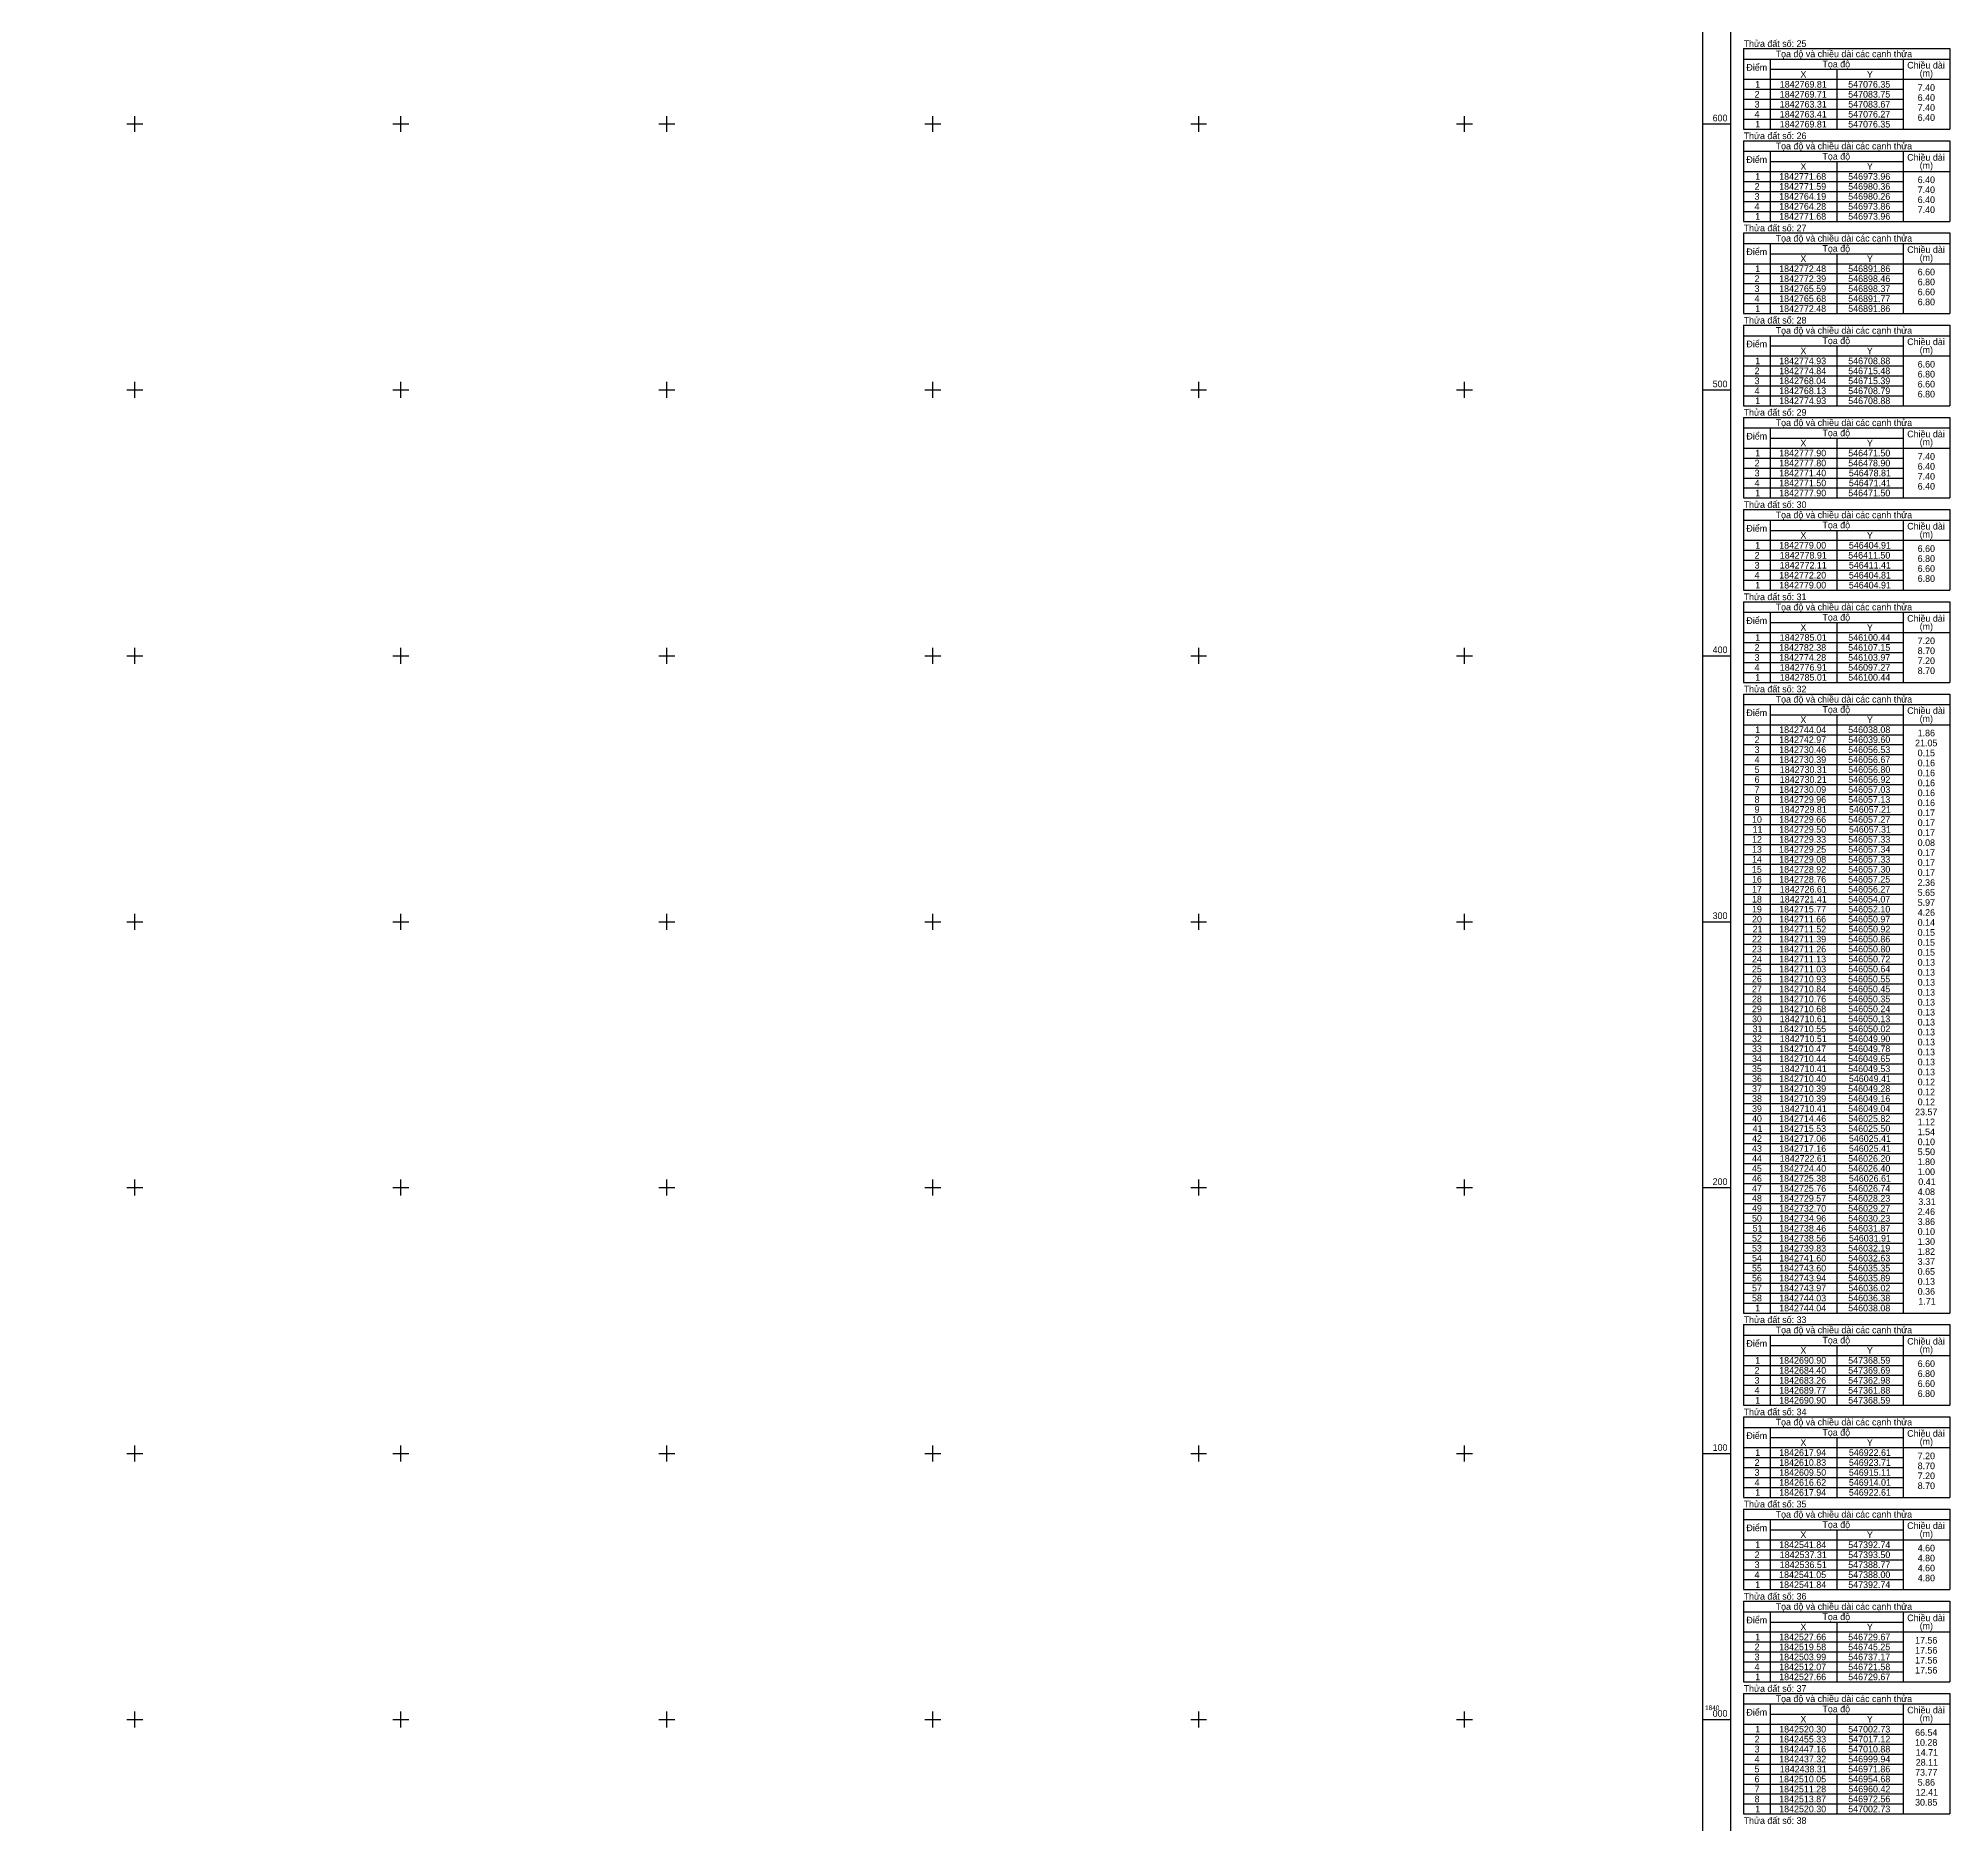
# Model space of a CAD drawing. Extents: x 542197 to 550482, y 1822129 to 1845893.
# Drawn here: x 549764 to 550482, y 1839960 to 1840632 of the extents above; entities that cross this region are included whole.
import ezdxf

# ---------------------------------------------------------------- set-up
doc = ezdxf.new("R2010")
doc.units = 0
doc.layers.add('Level 63', color=7, linetype='Continuous')

msp = doc.modelspace()

# ---------------------------------------------------------------- linework, layer by layer
at = {"layer": 'Level 63'}
for p, q in [((550404.92, 1840628.36), (550482.42, 1840628.36)), ((550404.92, 1840628.36), (550404.92, 1840598.06)), ((550482.42, 1840628.36), (550482.42, 1840598.06)), ((550404.92, 1840624.41), (550482.42, 1840624.41)), ((550414.92, 1840624.41), (550414.92, 1840598.06)), ((550414.92, 1840620.56), (550464.92, 1840620.56)), ((550439.92, 1840620.56), (550439.92, 1840598.06)), ((550464.92, 1840624.41), (550464.92, 1840598.06)), ((550404.92, 1840616.81), (550482.42, 1840616.81)), ((550404.92, 1840613.06), (550464.92, 1840613.06)), ((550404.92, 1840609.31), (550464.92, 1840609.31)), ((549797, 1840600), (549803, 1840600)), ((549800, 1840597), (549800, 1840603)), ((549897, 1840600), (549903, 1840600)), ((549900, 1840597), (549900, 1840603)), ((549997, 1840600), (550003, 1840600)), ((550000, 1840597), (550000, 1840603)), ((550097, 1840600), (550103, 1840600)), ((550100, 1840597), (550100, 1840603)), ((550197, 1840600), (550203, 1840600)), ((550200, 1840597), (550200, 1840603)), ((550297, 1840600), (550303, 1840600)), ((550300, 1840597), (550300, 1840603)), ((550389.42, 1840600), (550399.92, 1840600)), ((550404.92, 1840605.56), (550464.92, 1840605.56)), ((550404.92, 1840601.81), (550464.92, 1840601.81)), ((550404.92, 1840598.06), (550482.42, 1840598.06)), ((550404.92, 1840593.68), (550482.42, 1840593.68)), ((550404.92, 1840593.68), (550404.92, 1840563.38)), ((550482.42, 1840593.68), (550482.42, 1840563.38)), ((550404.92, 1840589.73), (550482.42, 1840589.73)), ((550414.92, 1840589.73), (550414.92, 1840563.38)), ((550414.92, 1840585.88), (550464.92, 1840585.88)), ((550439.92, 1840585.88), (550439.92, 1840563.38)), ((550464.92, 1840589.73), (550464.92, 1840563.38)), ((550404.92, 1840582.13), (550482.42, 1840582.13)), ((550404.92, 1840578.38), (550464.92, 1840578.38)), ((550404.92, 1840574.63), (550464.92, 1840574.63)), ((550404.92, 1840570.88), (550464.92, 1840570.88)), ((550404.92, 1840567.13), (550464.92, 1840567.13)), ((550404.92, 1840563.38), (550482.42, 1840563.38)), ((550404.92, 1840559.01), (550482.42, 1840559.01)), ((550404.92, 1840559.01), (550404.92, 1840528.71)), ((550482.42, 1840559.01), (550482.42, 1840528.71)), ((550404.92, 1840555.06), (550482.42, 1840555.06)), ((550414.92, 1840555.06), (550414.92, 1840528.71)), ((550414.92, 1840551.21), (550464.92, 1840551.21)), ((550439.92, 1840551.21), (550439.92, 1840528.71)), ((550464.92, 1840555.06), (550464.92, 1840528.71)), ((550404.92, 1840547.46), (550482.42, 1840547.46)), ((550404.92, 1840543.71), (550464.92, 1840543.71)), ((550404.92, 1840539.96), (550464.92, 1840539.96)), ((550404.92, 1840536.21), (550464.92, 1840536.21)), ((550404.92, 1840532.46), (550464.92, 1840532.46)), ((550404.92, 1840528.71), (550482.42, 1840528.71)), ((550404.92, 1840524.33), (550482.42, 1840524.33)), ((550404.92, 1840524.33), (550404.92, 1840494.03)), ((550404.92, 1840520.38), (550482.42, 1840520.38)), ((550414.92, 1840520.38), (550414.92, 1840494.03)), ((550464.92, 1840520.38), (550464.92, 1840494.03)), ((550482.42, 1840524.33), (550482.42, 1840494.03)), ((550404.92, 1840512.78), (550482.42, 1840512.78)), ((550414.92, 1840516.53), (550464.92, 1840516.53)), ((550439.92, 1840516.53), (550439.92, 1840494.03)), ((550404.92, 1840509.03), (550464.92, 1840509.03)), ((550404.92, 1840505.28), (550464.92, 1840505.28)), ((549797, 1840500), (549803, 1840500)), ((549800, 1840497), (549800, 1840503)), ((549897, 1840500), (549903, 1840500)), ((549900, 1840497), (549900, 1840503)), ((549997, 1840500), (550003, 1840500)), ((550000, 1840497), (550000, 1840503)), ((550097, 1840500), (550103, 1840500)), ((550100, 1840497), (550100, 1840503)), ((550197, 1840500), (550203, 1840500)), ((550200, 1840497), (550200, 1840503)), ((550297, 1840500), (550303, 1840500)), ((550300, 1840497), (550300, 1840503)), ((550389.42, 1840500), (550399.92, 1840500)), ((550404.92, 1840501.53), (550464.92, 1840501.53)), ((550404.92, 1840497.78), (550464.92, 1840497.78)), ((550404.92, 1840494.03), (550482.42, 1840494.03)), ((550404.92, 1840489.66), (550482.42, 1840489.66)), ((550404.92, 1840489.66), (550404.92, 1840459.36)), ((550404.92, 1840485.71), (550482.42, 1840485.71)), ((550414.92, 1840485.71), (550414.92, 1840459.36)), ((550464.92, 1840485.71), (550464.92, 1840459.36)), ((550482.42, 1840489.66), (550482.42, 1840459.36)), ((550404.92, 1840478.11), (550482.42, 1840478.11)), ((550414.92, 1840481.86), (550464.92, 1840481.86)), ((550439.92, 1840481.86), (550439.92, 1840459.36)), ((550404.92, 1840474.36), (550464.92, 1840474.36)), ((550404.92, 1840470.61), (550464.92, 1840470.61)), ((550404.92, 1840466.86), (550464.92, 1840466.86)), ((550404.92, 1840463.11), (550464.92, 1840463.11)), ((550404.92, 1840459.36), (550482.42, 1840459.36)), ((550404.92, 1840454.98), (550482.42, 1840454.98)), ((550404.92, 1840454.98), (550404.92, 1840424.68)), ((550482.42, 1840454.98), (550482.42, 1840424.68)), ((550404.92, 1840451.03), (550482.42, 1840451.03)), ((550414.92, 1840451.03), (550414.92, 1840424.68)), ((550464.92, 1840451.03), (550464.92, 1840424.68)), ((550404.92, 1840443.43), (550482.42, 1840443.43)), ((550414.92, 1840447.18), (550464.92, 1840447.18)), ((550439.92, 1840447.18), (550439.92, 1840424.68)), ((550404.92, 1840439.68), (550464.92, 1840439.68)), ((550404.92, 1840435.93), (550464.92, 1840435.93)), ((550404.92, 1840432.18), (550464.92, 1840432.18)), ((550404.92, 1840428.43), (550464.92, 1840428.43)), ((550404.92, 1840424.68), (550482.42, 1840424.68)), ((550404.92, 1840420.31), (550482.42, 1840420.31)), ((550404.92, 1840420.31), (550404.92, 1840390.01)), ((550482.42, 1840420.31), (550482.42, 1840390.01)), ((550404.92, 1840416.36), (550482.42, 1840416.36)), ((550414.92, 1840416.36), (550414.92, 1840390.01)), ((550414.92, 1840412.51), (550464.92, 1840412.51)), ((550439.92, 1840412.51), (550439.92, 1840390.01)), ((550464.92, 1840416.36), (550464.92, 1840390.01)), ((550404.92, 1840408.76), (550482.42, 1840408.76)), ((550404.92, 1840405.01), (550464.92, 1840405.01)), ((549797, 1840400), (549803, 1840400)), ((549800, 1840397), (549800, 1840403)), ((549897, 1840400), (549903, 1840400)), ((549900, 1840397), (549900, 1840403)), ((549997, 1840400), (550003, 1840400)), ((550000, 1840397), (550000, 1840403)), ((550097, 1840400), (550103, 1840400)), ((550100, 1840397), (550100, 1840403)), ((550197, 1840400), (550203, 1840400)), ((550200, 1840397), (550200, 1840403)), ((550297, 1840400), (550303, 1840400)), ((550300, 1840397), (550300, 1840403)), ((550389.42, 1840400), (550399.92, 1840400)), ((550404.92, 1840401.26), (550464.92, 1840401.26)), ((550404.92, 1840397.51), (550464.92, 1840397.51)), ((550404.92, 1840393.76), (550464.92, 1840393.76)), ((550404.92, 1840390.01), (550482.42, 1840390.01)), ((550404.92, 1840385.63), (550482.42, 1840385.63)), ((550404.92, 1840385.63), (550404.92, 1840152.83)), ((550482.42, 1840385.63), (550482.42, 1840152.83)), ((550404.92, 1840381.68), (550482.42, 1840381.68)), ((550414.92, 1840381.68), (550414.92, 1840152.83)), ((550414.92, 1840377.83), (550464.92, 1840377.83)), ((550439.92, 1840377.83), (550439.92, 1840152.83)), ((550464.92, 1840381.68), (550464.92, 1840152.83)), ((550404.92, 1840374.08), (550482.42, 1840374.08)), ((550404.92, 1840370.33), (550464.92, 1840370.33)), ((550404.92, 1840366.58), (550464.92, 1840366.58)), ((550404.92, 1840362.83), (550464.92, 1840362.83)), ((550404.92, 1840359.08), (550464.92, 1840359.08)), ((550404.92, 1840355.33), (550464.92, 1840355.33)), ((550404.92, 1840351.58), (550464.92, 1840351.58)), ((550404.92, 1840347.83), (550464.92, 1840347.83)), ((550404.92, 1840344.08), (550464.92, 1840344.08)), ((550404.92, 1840340.33), (550464.92, 1840340.33)), ((550404.92, 1840336.58), (550464.92, 1840336.58)), ((550404.92, 1840332.83), (550464.92, 1840332.83)), ((550404.92, 1840329.08), (550464.92, 1840329.08)), ((550404.92, 1840325.33), (550464.92, 1840325.33)), ((550404.92, 1840321.58), (550464.92, 1840321.58)), ((550404.92, 1840317.83), (550464.92, 1840317.83)), ((550404.92, 1840314.08), (550464.92, 1840314.08)), ((550404.92, 1840310.33), (550464.92, 1840310.33)), ((550404.92, 1840306.58), (550464.92, 1840306.58)), ((549797, 1840300), (549803, 1840300)), ((549800, 1840297), (549800, 1840303)), ((549897, 1840300), (549903, 1840300)), ((549900, 1840297), (549900, 1840303)), ((549997, 1840300), (550003, 1840300)), ((550000, 1840297), (550000, 1840303)), ((550097, 1840300), (550103, 1840300)), ((550100, 1840297), (550100, 1840303)), ((550197, 1840300), (550203, 1840300)), ((550200, 1840297), (550200, 1840303)), ((550297, 1840300), (550303, 1840300)), ((550300, 1840297), (550300, 1840303)), ((550389.42, 1840300), (550399.92, 1840300)), ((550404.92, 1840302.83), (550464.92, 1840302.83)), ((550404.92, 1840299.08), (550464.92, 1840299.08)), ((550404.92, 1840295.33), (550464.92, 1840295.33)), ((550404.92, 1840291.58), (550464.92, 1840291.58)), ((550404.92, 1840287.83), (550464.92, 1840287.83)), ((550404.92, 1840284.08), (550464.92, 1840284.08)), ((550404.92, 1840280.33), (550464.92, 1840280.33)), ((550404.92, 1840276.58), (550464.92, 1840276.58)), ((550404.92, 1840272.83), (550464.92, 1840272.83)), ((550404.92, 1840269.08), (550464.92, 1840269.08)), ((550404.92, 1840265.33), (550464.92, 1840265.33)), ((550404.92, 1840261.58), (550464.92, 1840261.58)), ((550404.92, 1840257.83), (550464.92, 1840257.83)), ((550404.92, 1840254.08), (550464.92, 1840254.08)), ((550404.92, 1840250.33), (550464.92, 1840250.33)), ((550404.92, 1840246.58), (550464.92, 1840246.58)), ((550404.92, 1840242.83), (550464.92, 1840242.83)), ((550404.92, 1840239.08), (550464.92, 1840239.08)), ((550404.92, 1840235.33), (550464.92, 1840235.33)), ((550404.92, 1840231.58), (550464.92, 1840231.58)), ((550404.92, 1840227.83), (550464.92, 1840227.83)), ((550404.92, 1840224.08), (550464.92, 1840224.08)), ((550404.92, 1840220.33), (550464.92, 1840220.33)), ((550404.92, 1840216.58), (550464.92, 1840216.58)), ((550404.92, 1840212.83), (550464.92, 1840212.83)), ((550404.92, 1840209.08), (550464.92, 1840209.08)), ((550404.92, 1840205.33), (550464.92, 1840205.33)), ((549797, 1840200), (549803, 1840200)), ((549800, 1840197), (549800, 1840203)), ((549897, 1840200), (549903, 1840200)), ((549900, 1840197), (549900, 1840203)), ((549997, 1840200), (550003, 1840200)), ((550000, 1840197), (550000, 1840203)), ((550097, 1840200), (550103, 1840200)), ((550100, 1840197), (550100, 1840203)), ((550197, 1840200), (550203, 1840200)), ((550200, 1840197), (550200, 1840203)), ((550297, 1840200), (550303, 1840200)), ((550300, 1840197), (550300, 1840203)), ((550389.42, 1840200), (550399.92, 1840200)), ((550404.92, 1840201.58), (550464.92, 1840201.58)), ((550404.92, 1840197.83), (550464.92, 1840197.83)), ((550404.92, 1840194.08), (550464.92, 1840194.08)), ((550404.92, 1840190.33), (550464.92, 1840190.33)), ((550404.92, 1840186.58), (550464.92, 1840186.58)), ((550404.92, 1840182.83), (550464.92, 1840182.83)), ((550404.92, 1840179.08), (550464.92, 1840179.08)), ((550404.92, 1840175.33), (550464.92, 1840175.33)), ((550404.92, 1840171.58), (550464.92, 1840171.58)), ((550404.92, 1840167.83), (550464.92, 1840167.83)), ((550404.92, 1840164.08), (550464.92, 1840164.08)), ((550404.92, 1840160.33), (550464.92, 1840160.33)), ((550404.92, 1840156.58), (550464.92, 1840156.58)), ((550404.92, 1840152.83), (550482.42, 1840152.83)), ((550404.92, 1840148.46), (550482.42, 1840148.46)), ((550404.92, 1840148.46), (550404.92, 1840118.16)), ((550482.42, 1840148.46), (550482.42, 1840118.16)), ((550404.92, 1840144.51), (550482.42, 1840144.51)), ((550414.92, 1840144.51), (550414.92, 1840118.16)), ((550414.92, 1840140.66), (550464.92, 1840140.66)), ((550439.92, 1840140.66), (550439.92, 1840118.16)), ((550464.92, 1840144.51), (550464.92, 1840118.16)), ((550404.92, 1840136.91), (550482.42, 1840136.91)), ((550404.92, 1840133.16), (550464.92, 1840133.16)), ((550404.92, 1840129.41), (550464.92, 1840129.41)), ((550404.92, 1840125.66), (550464.92, 1840125.66)), ((550404.92, 1840121.91), (550464.92, 1840121.91)), ((550404.92, 1840118.16), (550482.42, 1840118.16)), ((550404.92, 1840113.78), (550482.42, 1840113.78)), ((550404.92, 1840113.78), (550404.92, 1840083.48)), ((550404.92, 1840109.83), (550482.42, 1840109.83)), ((550414.92, 1840109.83), (550414.92, 1840083.48)), ((550464.92, 1840109.83), (550464.92, 1840083.48)), ((550482.42, 1840113.78), (550482.42, 1840083.48)), ((549800, 1840097), (549800, 1840103)), ((549900, 1840097), (549900, 1840103)), ((550000, 1840097), (550000, 1840103)), ((550100, 1840097), (550100, 1840103)), ((550200, 1840097), (550200, 1840103)), ((550300, 1840097), (550300, 1840103)), ((550414.92, 1840105.98), (550464.92, 1840105.98)), ((550439.92, 1840105.98), (550439.92, 1840083.48)), ((549797, 1840100), (549803, 1840100)), ((549897, 1840100), (549903, 1840100)), ((549997, 1840100), (550003, 1840100)), ((550097, 1840100), (550103, 1840100)), ((550197, 1840100), (550203, 1840100)), ((550297, 1840100), (550303, 1840100)), ((550389.42, 1840100), (550399.92, 1840100)), ((550404.92, 1840102.23), (550482.42, 1840102.23)), ((550404.92, 1840098.48), (550464.92, 1840098.48)), ((550404.92, 1840094.73), (550464.92, 1840094.73)), ((550404.92, 1840090.98), (550464.92, 1840090.98)), ((550404.92, 1840087.23), (550464.92, 1840087.23)), ((550404.92, 1840083.48), (550482.42, 1840083.48)), ((550404.92, 1840079.11), (550482.42, 1840079.11)), ((550404.92, 1840079.11), (550404.92, 1840048.81)), ((550404.92, 1840075.16), (550482.42, 1840075.16)), ((550414.92, 1840075.16), (550414.92, 1840048.81)), ((550464.92, 1840075.16), (550464.92, 1840048.81)), ((550482.42, 1840079.11), (550482.42, 1840048.81)), ((550404.92, 1840067.56), (550482.42, 1840067.56)), ((550414.92, 1840071.31), (550464.92, 1840071.31)), ((550439.92, 1840071.31), (550439.92, 1840048.81)), ((550404.92, 1840063.81), (550464.92, 1840063.81)), ((550404.92, 1840060.06), (550464.92, 1840060.06)), ((550404.92, 1840056.31), (550464.92, 1840056.31)), ((550404.92, 1840052.56), (550464.92, 1840052.56)), ((550404.92, 1840048.81), (550482.42, 1840048.81)), ((550404.92, 1840044.43), (550482.42, 1840044.43)), ((550404.92, 1840044.43), (550404.92, 1840014.13)), ((550404.92, 1840040.48), (550482.42, 1840040.48)), ((550414.92, 1840040.48), (550414.92, 1840014.13)), ((550464.92, 1840040.48), (550464.92, 1840014.13)), ((550482.42, 1840044.43), (550482.42, 1840014.13)), ((550404.92, 1840032.88), (550482.42, 1840032.88)), ((550414.92, 1840036.63), (550464.92, 1840036.63)), ((550439.92, 1840036.63), (550439.92, 1840014.13)), ((550404.92, 1840029.13), (550464.92, 1840029.13)), ((550404.92, 1840025.38), (550464.92, 1840025.38)), ((550404.92, 1840021.63), (550464.92, 1840021.63)), ((550404.92, 1840017.88), (550464.92, 1840017.88)), ((550404.92, 1840014.13), (550482.42, 1840014.13)), ((550404.92, 1840009.76), (550482.42, 1840009.76)), ((550404.92, 1840009.76), (550404.92, 1839964.46)), ((550482.42, 1840009.76), (550482.42, 1839964.46)), ((549800, 1839997), (549800, 1840003)), ((549900, 1839997), (549900, 1840003)), ((550000, 1839997), (550000, 1840003)), ((550100, 1839997), (550100, 1840003)), ((550200, 1839997), (550200, 1840003)), ((550300, 1839997), (550300, 1840003)), ((550404.92, 1840005.81), (550482.42, 1840005.81)), ((550414.92, 1840005.81), (550414.92, 1839964.46)), ((550414.92, 1840001.96), (550464.92, 1840001.96)), ((550439.92, 1840001.96), (550439.92, 1839964.46)), ((550464.92, 1840005.81), (550464.92, 1839964.46)), ((549797, 1840000), (549803, 1840000)), ((549897, 1840000), (549903, 1840000)), ((549997, 1840000), (550003, 1840000)), ((550097, 1840000), (550103, 1840000)), ((550197, 1840000), (550203, 1840000)), ((550297, 1840000), (550303, 1840000)), ((550389.42, 1840000), (550399.92, 1840000)), ((550404.92, 1839998.21), (550482.42, 1839998.21)), ((550404.92, 1839994.46), (550464.92, 1839994.46)), ((550404.92, 1839990.71), (550464.92, 1839990.71)), ((550404.92, 1839986.96), (550464.92, 1839986.96)), ((550404.92, 1839983.21), (550464.92, 1839983.21)), ((550404.92, 1839979.46), (550464.92, 1839979.46)), ((550404.92, 1839975.71), (550464.92, 1839975.71)), ((550404.92, 1839971.96), (550464.92, 1839971.96)), ((550404.92, 1839968.21), (550464.92, 1839968.21)), ((550404.92, 1839964.46), (550482.42, 1839964.46))]:
    msp.add_line(p, q, dxfattribs=at)
for points in [[(542202.44, 1845862.31), (550399.92, 1845862.31), (550399.92, 1839658.45), (542202.44, 1839658.45), (542202.44, 1845862.31)], [(542212.94, 1845851.81), (550389.42, 1845851.81), (550389.42, 1839668.95), (542212.94, 1839668.95), (542212.94, 1845851.81)]]:
    msp.add_lwpolyline(points, dxfattribs=at)

# ---------------------------------------------------------------- texts
for s, height, p in [('Thửa đất số: 25', 2.5, (550404.92, 1840628.98)), ('Tọa độ và chiều dài các cạnh thửa', 2.5, (550416.95, 1840625.13)), ('Điểm', 2.5, (550405.95, 1840620.03)), ('Tọa độ', 2.5, (550434.54, 1840621.28)), ('Chiều dài', 2.5, (550466.41, 1840620.86)), ('(m)', 2.5, (550471.11, 1840617.85)), ('1', 2.5, (550409.27, 1840613.68)), ('1842769.81', 2.5, (550418.51, 1840613.68)), ('X', 2.5, (550426.26, 1840617.43)), ('547076.35', 2.5, (550444.23, 1840613.68)), ('Y', 2.5, (550451.26, 1840617.43)), ('7.40', 2.5, (550470.35, 1840612.43)), ('3', 2.5, (550409.02, 1840606.18)), ('2', 2.5, (550409.04, 1840609.93)), ('1842769.71', 2.5, (550418.51, 1840609.93)), ('1842763.31', 2.5, (550418.51, 1840606.18)), ('547083.75', 2.5, (550444.23, 1840609.93)), ('547083.67', 2.5, (550444.24, 1840606.18)), ('6.40', 2.5, (550470.35, 1840608.68)), ('7.40', 2.5, (550470.35, 1840604.93)), ('600', 2.5, (550393.26, 1840601)), ('4', 2.5, (550409.03, 1840602.43)), ('1', 2.5, (550409.27, 1840598.68)), ('1842763.41', 2.5, (550418.51, 1840602.43)), ('1842769.81', 2.5, (550418.51, 1840598.68)), ('547076.35', 2.5, (550444.23, 1840598.68)), ('547076.27', 2.5, (550444.24, 1840602.43)), ('6.40', 2.5, (550470.35, 1840601.18)), ('Thửa đất số: 26', 2.5, (550404.92, 1840594.31)), ('Tọa độ và chiều dài các cạnh thửa', 2.5, (550416.95, 1840590.46)), ('Điểm', 2.5, (550405.95, 1840585.36)), ('X', 2.5, (550426.26, 1840582.76)), ('Tọa độ', 2.5, (550434.54, 1840586.61)), ('Y', 2.5, (550451.26, 1840582.76)), ('Chiều dài', 2.5, (550466.41, 1840586.19)), ('(m)', 2.5, (550471.11, 1840583.17)), ('2', 2.5, (550409.04, 1840575.26)), ('1', 2.5, (550409.27, 1840579.01)), ('1842771.68', 2.5, (550418.27, 1840579.01)), ('1842771.59', 2.5, (550418.27, 1840575.26)), ('546973.96', 2.5, (550444.24, 1840579.01)), ('546980.36', 2.5, (550444.24, 1840575.26)), ('6.40', 2.5, (550470.35, 1840577.76)), ('4', 2.5, (550409.03, 1840567.76)), ('3', 2.5, (550409.02, 1840571.51)), ('1842764.19', 2.5, (550418.27, 1840571.51)), ('1842764.28', 2.5, (550418.27, 1840567.76)), ('546980.26', 2.5, (550444.24, 1840571.51)), ('546973.86', 2.5, (550444.24, 1840567.76)), ('7.40', 2.5, (550470.35, 1840574.01)), ('6.40', 2.5, (550470.35, 1840570.26)), ('1', 2.5, (550409.27, 1840564.01)), ('1842771.68', 2.5, (550418.27, 1840564.01)), ('546973.96', 2.5, (550444.24, 1840564.01)), ('7.40', 2.5, (550470.35, 1840566.51)), ('Thửa đất số: 27', 2.5, (550404.92, 1840559.63)), ('Tọa độ và chiều dài các cạnh thửa', 2.5, (550416.95, 1840555.78)), ('Điểm', 2.5, (550405.95, 1840550.68)), ('X', 2.5, (550426.26, 1840548.08)), ('Tọa độ', 2.5, (550434.54, 1840551.93)), ('Y', 2.5, (550451.26, 1840548.08)), ('Chiều dài', 2.5, (550466.41, 1840551.51)), ('(m)', 2.5, (550471.11, 1840548.5)), ('2', 2.5, (550409.04, 1840540.58)), ('1', 2.5, (550409.27, 1840544.33)), ('1842772.48', 2.5, (550418.27, 1840544.33)), ('1842772.39', 2.5, (550418.27, 1840540.58)), ('546891.86', 2.5, (550444.24, 1840544.33)), ('546898.46', 2.5, (550444.24, 1840540.58)), ('6.60', 2.5, (550470.35, 1840543.08)), ('6.80', 2.5, (550470.35, 1840539.33)), ('4', 2.5, (550409.03, 1840533.08)), ('3', 2.5, (550409.02, 1840536.83)), ('1842765.59', 2.5, (550418.27, 1840536.83)), ('1842765.68', 2.5, (550418.27, 1840533.08)), ('546898.37', 2.5, (550444.24, 1840536.83)), ('546891.77', 2.5, (550444.24, 1840533.08)), ('6.60', 2.5, (550470.35, 1840535.58)), ('6.80', 2.5, (550470.35, 1840531.83)), ('Thửa đất số: 28', 2.5, (550404.92, 1840524.96)), ('1', 2.5, (550409.27, 1840529.33)), ('1842772.48', 2.5, (550418.27, 1840529.33)), ('546891.86', 2.5, (550444.24, 1840529.33)), ('Tọa độ và chiều dài các cạnh thửa', 2.5, (550416.95, 1840521.11)), ('Tọa độ', 2.5, (550434.54, 1840517.26)), ('Chiều dài', 2.5, (550466.41, 1840516.84)), ('Điểm', 2.5, (550405.95, 1840516.01)), ('X', 2.5, (550426.26, 1840513.41)), ('Y', 2.5, (550451.26, 1840513.41)), ('(m)', 2.5, (550471.11, 1840513.82)), ('2', 2.5, (550409.04, 1840505.91)), ('1', 2.5, (550409.27, 1840509.66)), ('1842774.93', 2.5, (550418.27, 1840509.66)), ('1842774.84', 2.5, (550418.28, 1840505.91)), ('546708.88', 2.5, (550444.24, 1840509.66)), ('546715.48', 2.5, (550444.24, 1840505.91)), ('6.60', 2.5, (550470.35, 1840508.41)), ('6.80', 2.5, (550470.35, 1840504.66)), ('500', 2.5, (550393.26, 1840501)), ('4', 2.5, (550409.03, 1840498.41)), ('3', 2.5, (550409.02, 1840502.16)), ('1842768.04', 2.5, (550418.28, 1840502.16)), ('1842768.13', 2.5, (550418.27, 1840498.41)), ('546715.39', 2.5, (550444.24, 1840502.16)), ('546708.79', 2.5, (550444.24, 1840498.41)), ('6.60', 2.5, (550470.35, 1840500.91)), ('6.80', 2.5, (550470.35, 1840497.16)), ('Thửa đất số: 29', 2.5, (550404.92, 1840490.28)), ('1', 2.5, (550409.27, 1840494.66)), ('1842774.93', 2.5, (550418.27, 1840494.66)), ('546708.88', 2.5, (550444.24, 1840494.66)), ('Điểm', 2.5, (550405.95, 1840481.33)), ('Tọa độ và chiều dài các cạnh thửa', 2.5, (550416.95, 1840486.43)), ('Tọa độ', 2.5, (550434.54, 1840482.58)), ('Chiều dài', 2.5, (550466.41, 1840482.16)), ('1', 2.5, (550409.27, 1840474.98)), ('1842777.90', 2.5, (550418.28, 1840474.98)), ('X', 2.5, (550426.26, 1840478.73)), ('546471.50', 2.5, (550444.25, 1840474.98)), ('Y', 2.5, (550451.26, 1840478.73)), ('7.40', 2.5, (550470.35, 1840473.73)), ('(m)', 2.5, (550471.11, 1840479.15)), ('3', 2.5, (550409.02, 1840467.48)), ('2', 2.5, (550409.04, 1840471.23)), ('1842777.80', 2.5, (550418.28, 1840471.23)), ('1842771.40', 2.5, (550418.28, 1840467.48)), ('546478.90', 2.5, (550444.25, 1840471.23)), ('546478.81', 2.5, (550444.48, 1840467.48)), ('6.40', 2.5, (550470.35, 1840469.98)), ('4', 2.5, (550409.03, 1840463.73)), ('1', 2.5, (550409.27, 1840459.98)), ('1842771.50', 2.5, (550418.28, 1840463.73)), ('1842777.90', 2.5, (550418.28, 1840459.98)), ('546471.50', 2.5, (550444.25, 1840459.98)), ('546471.41', 2.5, (550444.48, 1840463.73)), ('7.40', 2.5, (550470.35, 1840466.23)), ('6.40', 2.5, (550470.35, 1840462.48)), ('Thửa đất số: 30', 2.5, (550404.92, 1840455.61)), ('Điểm', 2.5, (550405.95, 1840446.66)), ('Tọa độ và chiều dài các cạnh thửa', 2.5, (550416.95, 1840451.76)), ('Tọa độ', 2.5, (550434.54, 1840447.91)), ('Chiều dài', 2.5, (550466.41, 1840447.49)), ('1', 2.5, (550409.27, 1840440.31)), ('1842779.00', 2.5, (550418.28, 1840440.31)), ('X', 2.5, (550426.26, 1840444.06)), ('546404.91', 2.5, (550444.48, 1840440.31)), ('Y', 2.5, (550451.26, 1840444.06)), ('6.60', 2.5, (550470.35, 1840439.06)), ('(m)', 2.5, (550471.11, 1840444.47)), ('3', 2.5, (550409.02, 1840432.81)), ('2', 2.5, (550409.04, 1840436.56)), ('1842778.91', 2.5, (550418.51, 1840436.56)), ('1842772.11', 2.5, (550418.51, 1840432.81)), ('546411.50', 2.5, (550444.25, 1840436.56)), ('546411.41', 2.5, (550444.48, 1840432.81)), ('6.80', 2.5, (550470.35, 1840435.31)), ('6.60', 2.5, (550470.35, 1840431.56)), ('4', 2.5, (550409.03, 1840429.06)), ('1', 2.5, (550409.27, 1840425.31)), ('1842772.20', 2.5, (550418.28, 1840429.06)), ('1842779.00', 2.5, (550418.28, 1840425.31)), ('546404.81', 2.5, (550444.48, 1840429.06)), ('546404.91', 2.5, (550444.48, 1840425.31)), ('6.80', 2.5, (550470.35, 1840427.81)), ('Thửa đất số: 31', 2.5, (550404.92, 1840420.93)), ('Tọa độ và chiều dài các cạnh thửa', 2.5, (550416.95, 1840417.08)), ('Điểm', 2.5, (550405.95, 1840411.98)), ('X', 2.5, (550426.26, 1840409.38)), ('Tọa độ', 2.5, (550434.54, 1840413.23)), ('Y', 2.5, (550451.26, 1840409.38)), ('Chiều dài', 2.5, (550466.41, 1840412.81)), ('(m)', 2.5, (550471.11, 1840409.8)), ('2', 2.5, (550409.04, 1840401.88)), ('1', 2.5, (550409.27, 1840405.63)), ('1842782.38', 2.5, (550418.27, 1840401.88)), ('1842785.01', 2.5, (550418.51, 1840405.63)), ('546107.15', 2.5, (550444.23, 1840401.88)), ('546100.44', 2.5, (550444.25, 1840405.63)), ('7.20', 2.5, (550470.35, 1840404.38)), ('400', 2.5, (550393.26, 1840401)), ('3', 2.5, (550409.02, 1840398.13)), ('1842774.28', 2.5, (550418.27, 1840398.13)), ('546103.97', 2.5, (550444.24, 1840398.13)), ('8.70', 2.5, (550470.35, 1840400.63)), ('7.20', 2.5, (550470.35, 1840396.88)), ('4', 2.5, (550409.03, 1840394.38)), ('1', 2.5, (550409.27, 1840390.63)), ('1842776.91', 2.5, (550418.51, 1840394.38)), ('1842785.01', 2.5, (550418.51, 1840390.63)), ('546097.27', 2.5, (550444.24, 1840394.38)), ('546100.44', 2.5, (550444.25, 1840390.63)), ('8.70', 2.5, (550470.35, 1840393.13)), ('Thửa đất số: 32', 2.5, (550404.92, 1840386.26)), ('Tọa độ và chiều dài các cạnh thửa', 2.5, (550416.95, 1840382.41)), ('Điểm', 2.5, (550405.95, 1840377.31)), ('X', 2.5, (550426.26, 1840374.71)), ('Tọa độ', 2.5, (550434.54, 1840378.56)), ('Y', 2.5, (550451.26, 1840374.71)), ('Chiều dài', 2.5, (550466.41, 1840378.14)), ('(m)', 2.5, (550471.11, 1840375.12)), ('2', 2.5, (550409.04, 1840367.21)), ('1', 2.5, (550409.27, 1840370.96)), ('1842744.04', 2.5, (550418.28, 1840370.96)), ('1842742.97', 2.5, (550418.27, 1840367.21)), ('546038.08', 2.5, (550444.24, 1840370.96)), ('546039.60', 2.5, (550444.25, 1840367.21)), ('21.05', 2.5, (550469.37, 1840365.96)), ('1.86', 2.5, (550470.35, 1840369.71)), ('4', 2.5, (550409.03, 1840359.71)), ('3', 2.5, (550409.02, 1840363.46)), ('1842730.39', 2.5, (550418.27, 1840359.71)), ('1842730.46', 2.5, (550418.27, 1840363.46)), ('546056.53', 2.5, (550444.24, 1840363.46)), ('546056.67', 2.5, (550444.24, 1840359.71)), ('0.15', 2.5, (550470.34, 1840362.21)), ('5', 2.5, (550409.01, 1840355.96)), ('6', 2.5, (550409.02, 1840352.21)), ('1842730.31', 2.5, (550418.51, 1840355.96)), ('1842730.21', 2.5, (550418.51, 1840352.21)), ('546056.80', 2.5, (550444.25, 1840355.96)), ('546056.92', 2.5, (550444.26, 1840352.21)), ('0.16', 2.5, (550470.35, 1840358.46)), ('0.16', 2.5, (550470.35, 1840354.71)), ('8', 2.5, (550409.02, 1840344.71)), ('7', 2.5, (550409.02, 1840348.46)), ('1842730.09', 2.5, (550418.27, 1840348.46)), ('1842729.96', 2.5, (550418.27, 1840344.71)), ('546057.03', 2.5, (550444.24, 1840348.46)), ('546057.13', 2.5, (550444.24, 1840344.71)), ('0.16', 2.5, (550470.35, 1840350.96)), ('0.16', 2.5, (550470.35, 1840347.21)), ('10', 2.5, (550408.06, 1840337.21)), ('9', 2.5, (550409.02, 1840340.96)), ('1842729.66', 2.5, (550418.27, 1840337.21)), ('1842729.81', 2.5, (550418.51, 1840340.96)), ('546057.27', 2.5, (550444.24, 1840337.21)), ('546057.21', 2.5, (550444.48, 1840340.96)), ('0.16', 2.5, (550470.35, 1840343.46)), ('0.17', 2.5, (550470.35, 1840339.71)), ('11', 2.5, (550408.29, 1840333.46)), ('1842729.50', 2.5, (550418.28, 1840333.46)), ('546057.31', 2.5, (550444.48, 1840333.46)), ('0.17', 2.5, (550470.35, 1840335.96)), ('0.17', 2.5, (550470.35, 1840332.21)), ('13', 2.5, (550408.05, 1840325.96)), ('12', 2.5, (550408.07, 1840329.71)), ('1842729.25', 2.5, (550418.26, 1840325.96)), ('1842729.33', 2.5, (550418.27, 1840329.71)), ('546057.33', 2.5, (550444.24, 1840329.71)), ('546057.34', 2.5, (550444.25, 1840325.96)), ('0.08', 2.5, (550470.35, 1840328.46)), ('0.17', 2.5, (550470.35, 1840324.71)), ('15', 2.5, (550408.04, 1840318.46)), ('14', 2.5, (550408.06, 1840322.21)), ('1842729.08', 2.5, (550418.27, 1840322.21)), ('1842728.92', 2.5, (550418.29, 1840318.46)), ('546057.33', 2.5, (550444.24, 1840322.21)), ('546057.30', 2.5, (550444.25, 1840318.46)), ('0.17', 2.5, (550470.35, 1840320.96)), ('0.17', 2.5, (550470.35, 1840317.21)), ('16', 2.5, (550408.05, 1840314.71)), ('17', 2.5, (550408.05, 1840310.96)), ('1842728.76', 2.5, (550418.27, 1840314.71)), ('1842726.61', 2.5, (550418.51, 1840310.96)), ('546057.25', 2.5, (550444.23, 1840314.71)), ('546056.27', 2.5, (550444.24, 1840310.96)), ('5.65', 2.5, (550470.34, 1840309.71)), ('2.36', 2.5, (550470.35, 1840313.46)), ('18', 2.5, (550408.05, 1840307.21)), ('19', 2.5, (550408.05, 1840303.46)), ('1842715.77', 2.5, (550418.27, 1840303.46)), ('1842721.41', 2.5, (550418.51, 1840307.21)), ('546054.07', 2.5, (550444.24, 1840307.21)), ('546052.10', 2.5, (550444.25, 1840303.46)), ('4.26', 2.5, (550470.35, 1840302.21)), ('5.97', 2.5, (550470.35, 1840305.96)), ('300', 2.5, (550393.26, 1840301)), ('20', 2.5, (550408.06, 1840299.71)), ('21', 2.5, (550408.29, 1840295.96)), ('1842711.66', 2.5, (550418.27, 1840299.71)), ('1842711.52', 2.5, (550418.29, 1840295.96)), ('546050.97', 2.5, (550444.24, 1840299.71)), ('546050.92', 2.5, (550444.26, 1840295.96)), ('0.15', 2.5, (550470.34, 1840294.71)), ('0.14', 2.5, (550470.35, 1840298.46)), ('23', 2.5, (550408.05, 1840288.46)), ('22', 2.5, (550408.07, 1840292.21)), ('1842711.39', 2.5, (550418.27, 1840292.21)), ('1842711.26', 2.5, (550418.27, 1840288.46)), ('546050.86', 2.5, (550444.24, 1840292.21)), ('546050.80', 2.5, (550444.25, 1840288.46)), ('0.15', 2.5, (550470.34, 1840290.96)), ('0.15', 2.5, (550470.34, 1840287.21)), ('25', 2.5, (550408.04, 1840280.96)), ('24', 2.5, (550408.06, 1840284.71)), ('1842711.13', 2.5, (550418.27, 1840284.71)), ('1842711.03', 2.5, (550418.27, 1840280.96)), ('546050.64', 2.5, (550444.25, 1840280.96)), ('546050.72', 2.5, (550444.26, 1840284.71)), ('0.13', 2.5, (550470.35, 1840283.46)), ('0.13', 2.5, (550470.35, 1840279.71)), ('26', 2.5, (550408.05, 1840277.21)), ('27', 2.5, (550408.05, 1840273.46)), ('1842710.93', 2.5, (550418.27, 1840277.21)), ('1842710.84', 2.5, (550418.28, 1840273.46)), ('546050.55', 2.5, (550444.23, 1840277.21)), ('546050.45', 2.5, (550444.23, 1840273.46)), ('0.13', 2.5, (550470.35, 1840275.96)), ('28', 2.5, (550408.05, 1840269.71)), ('29', 2.5, (550408.05, 1840265.96)), ('1842710.68', 2.5, (550418.27, 1840265.96)), ('1842710.76', 2.5, (550418.27, 1840269.71)), ('546050.35', 2.5, (550444.23, 1840269.71)), ('546050.24', 2.5, (550444.25, 1840265.96)), ('0.13', 2.5, (550470.35, 1840272.21)), ('0.13', 2.5, (550470.35, 1840268.46)), ('30', 2.5, (550408.06, 1840262.21)), ('31', 2.5, (550408.29, 1840258.46)), ('1842710.55', 2.5, (550418.26, 1840258.46)), ('1842710.61', 2.5, (550418.51, 1840262.21)), ('546050.13', 2.5, (550444.24, 1840262.21)), ('546050.02', 2.5, (550444.26, 1840258.46)), ('0.13', 2.5, (550470.35, 1840264.71)), ('0.13', 2.5, (550470.35, 1840260.96)), ('33', 2.5, (550408.05, 1840250.96)), ('32', 2.5, (550408.07, 1840254.71)), ('1842710.47', 2.5, (550418.27, 1840250.96)), ('1842710.51', 2.5, (550418.51, 1840254.71)), ('546049.78', 2.5, (550444.24, 1840250.96)), ('546049.90', 2.5, (550444.25, 1840254.71)), ('0.13', 2.5, (550470.35, 1840257.21)), ('0.13', 2.5, (550470.35, 1840253.46)), ('34', 2.5, (550408.06, 1840247.21)), ('1842710.44', 2.5, (550418.28, 1840247.21)), ('546049.65', 2.5, (550444.23, 1840247.21)), ('0.13', 2.5, (550470.35, 1840249.71)), ('0.13', 2.5, (550470.35, 1840245.96)), ('35', 2.5, (550408.04, 1840243.46)), ('36', 2.5, (550408.05, 1840239.71)), ('1842710.40', 2.5, (550418.28, 1840239.71)), ('1842710.41', 2.5, (550418.51, 1840243.46)), ('546049.53', 2.5, (550444.24, 1840243.46)), ('546049.41', 2.5, (550444.48, 1840239.71)), ('0.13', 2.5, (550470.35, 1840242.21)), ('0.12', 2.5, (550470.36, 1840238.46)), ('37', 2.5, (550408.05, 1840235.96)), ('38', 2.5, (550408.05, 1840232.21)), ('1842710.39', 2.5, (550418.27, 1840235.96)), ('1842710.39', 2.5, (550418.27, 1840232.21)), ('546049.28', 2.5, (550444.24, 1840235.96)), ('546049.16', 2.5, (550444.24, 1840232.21)), ('0.12', 2.5, (550470.36, 1840234.71)), ('0.12', 2.5, (550470.36, 1840230.96)), ('40', 2.5, (550408.06, 1840224.71)), ('39', 2.5, (550408.05, 1840228.46)), ('1842714.46', 2.5, (550418.27, 1840224.71)), ('1842710.41', 2.5, (550418.51, 1840228.46)), ('546049.04', 2.5, (550444.25, 1840228.46)), ('546025.82', 2.5, (550444.26, 1840224.71)), ('23.57', 2.5, (550469.38, 1840227.21)), ('1.12', 2.5, (550470.36, 1840223.46)), ('42', 2.5, (550408.07, 1840217.21)), ('41', 2.5, (550408.29, 1840220.96)), ('1842715.53', 2.5, (550418.27, 1840220.96)), ('1842717.06', 2.5, (550418.27, 1840217.21)), ('546025.50', 2.5, (550444.25, 1840220.96)), ('546025.41', 2.5, (550444.48, 1840217.21)), ('0.10', 2.5, (550470.35, 1840215.96)), ('1.54', 2.5, (550470.35, 1840219.71)), ('43', 2.5, (550408.05, 1840213.46)), ('44', 2.5, (550408.06, 1840209.71)), ('1842717.16', 2.5, (550418.27, 1840213.46)), ('1842722.61', 2.5, (550418.51, 1840209.71)), ('546026.20', 2.5, (550444.25, 1840209.71)), ('546025.41', 2.5, (550444.48, 1840213.46)), ('5.50', 2.5, (550470.35, 1840212.21)), ('1.80', 2.5, (550470.35, 1840208.46)), ('200', 2.5, (550393.26, 1840201)), ('45', 2.5, (550408.04, 1840205.96)), ('46', 2.5, (550408.05, 1840202.21)), ('1842725.38', 2.5, (550418.27, 1840202.21)), ('1842724.40', 2.5, (550418.28, 1840205.96)), ('546026.40', 2.5, (550444.25, 1840205.96)), ('546026.61', 2.5, (550444.48, 1840202.21)), ('1.00', 2.5, (550470.35, 1840204.71)), ('0.41', 2.5, (550470.59, 1840200.96)), ('47', 2.5, (550408.05, 1840198.46)), ('48', 2.5, (550408.05, 1840194.71)), ('1842725.76', 2.5, (550418.27, 1840198.46)), ('1842729.57', 2.5, (550418.27, 1840194.71)), ('546026.74', 2.5, (550444.25, 1840198.46)), ('546028.23', 2.5, (550444.24, 1840194.71)), ('4.08', 2.5, (550470.35, 1840197.21)), ('3.31', 2.5, (550470.59, 1840193.46)), ('49', 2.5, (550408.05, 1840190.96)), ('50', 2.5, (550408.06, 1840187.21)), ('1842732.70', 2.5, (550418.28, 1840190.96)), ('1842734.96', 2.5, (550418.27, 1840187.21)), ('546029.27', 2.5, (550444.24, 1840190.96)), ('546030.23', 2.5, (550444.24, 1840187.21)), ('2.46', 2.5, (550470.35, 1840189.71)), ('52', 2.5, (550408.07, 1840179.71)), ('51', 2.5, (550408.29, 1840183.46)), ('1842738.46', 2.5, (550418.27, 1840183.46)), ('1842738.56', 2.5, (550418.27, 1840179.71)), ('546031.87', 2.5, (550444.24, 1840183.46)), ('546031.91', 2.5, (550444.48, 1840179.71)), ('3.86', 2.5, (550470.35, 1840185.96)), ('0.10', 2.5, (550470.35, 1840182.21)), ('53', 2.5, (550408.05, 1840175.96)), ('54', 2.5, (550408.06, 1840172.21)), ('1842739.83', 2.5, (550418.27, 1840175.96)), ('1842741.60', 2.5, (550418.28, 1840172.21)), ('546032.19', 2.5, (550444.24, 1840175.96)), ('546032.63', 2.5, (550444.24, 1840172.21)), ('1.30', 2.5, (550470.35, 1840178.46)), ('1.82', 2.5, (550470.36, 1840174.71)), ('55', 2.5, (550408.04, 1840168.46)), ('56', 2.5, (550408.05, 1840164.71)), ('1842743.60', 2.5, (550418.28, 1840168.46)), ('1842743.94', 2.5, (550418.28, 1840164.71)), ('546035.35', 2.5, (550444.23, 1840168.46)), ('546035.89', 2.5, (550444.24, 1840164.71)), ('3.37', 2.5, (550470.35, 1840170.96)), ('0.65', 2.5, (550470.34, 1840167.21)), ('57', 2.5, (550408.05, 1840160.96)), ('1842743.97', 2.5, (550418.27, 1840160.96)), ('546036.02', 2.5, (550444.26, 1840160.96)), ('0.13', 2.5, (550470.35, 1840163.46)), ('0.36', 2.5, (550470.35, 1840159.71)), ('58', 2.5, (550408.05, 1840157.21)), ('1', 2.5, (550409.27, 1840153.46)), ('1842744.03', 2.5, (550418.27, 1840157.21)), ('1842744.04', 2.5, (550418.28, 1840153.46)), ('546036.38', 2.5, (550444.24, 1840157.21)), ('546038.08', 2.5, (550444.24, 1840153.46)), ('1.71', 2.5, (550470.59, 1840155.96)), ('Thửa đất số: 33', 2.5, (550404.92, 1840149.08)), ('Tọa độ và chiều dài các cạnh thửa', 2.5, (550416.95, 1840145.23)), ('Điểm', 2.5, (550405.95, 1840140.13)), ('X', 2.5, (550426.26, 1840137.53)), ('Tọa độ', 2.5, (550434.54, 1840141.38)), ('Y', 2.5, (550451.26, 1840137.53)), ('Chiều dài', 2.5, (550466.41, 1840140.96)), ('(m)', 2.5, (550471.11, 1840137.95)), ('2', 2.5, (550409.04, 1840130.03)), ('1', 2.5, (550409.27, 1840133.78)), ('1842690.90', 2.5, (550418.28, 1840133.78)), ('1842684.40', 2.5, (550418.28, 1840130.03)), ('547368.59', 2.5, (550444.24, 1840133.78)), ('547369.69', 2.5, (550444.24, 1840130.03)), ('6.60', 2.5, (550470.35, 1840132.53)), ('6.80', 2.5, (550470.35, 1840128.78)), ('4', 2.5, (550409.03, 1840122.53)), ('3', 2.5, (550409.02, 1840126.28)), ('1842683.26', 2.5, (550418.27, 1840126.28)), ('1842689.77', 2.5, (550418.27, 1840122.53)), ('547362.98', 2.5, (550444.24, 1840126.28)), ('547361.88', 2.5, (550444.24, 1840122.53)), ('6.60', 2.5, (550470.35, 1840125.03)), ('Thửa đất số: 34', 2.5, (550404.92, 1840114.41)), ('1', 2.5, (550409.27, 1840118.78)), ('1842690.90', 2.5, (550418.28, 1840118.78)), ('547368.59', 2.5, (550444.24, 1840118.78)), ('6.80', 2.5, (550470.35, 1840121.28)), ('Tọa độ và chiều dài các cạnh thửa', 2.5, (550416.95, 1840110.56)), ('100', 2.5, (550393.26, 1840101)), ('Điểm', 2.5, (550405.95, 1840105.46)), ('X', 2.5, (550426.26, 1840102.86)), ('Tọa độ', 2.5, (550434.54, 1840106.71)), ('Y', 2.5, (550451.26, 1840102.86)), ('Chiều dài', 2.5, (550466.41, 1840106.29)), ('(m)', 2.5, (550471.11, 1840103.27)), ('2', 2.5, (550409.04, 1840095.36)), ('1', 2.5, (550409.27, 1840099.11)), ('1842617.94', 2.5, (550418.28, 1840099.11)), ('1842610.83', 2.5, (550418.27, 1840095.36)), ('546922.61', 2.5, (550444.48, 1840099.11)), ('546923.71', 2.5, (550444.48, 1840095.36)), ('8.70', 2.5, (550470.35, 1840094.11)), ('7.20', 2.5, (550470.35, 1840097.86)), ('4', 2.5, (550409.03, 1840087.86)), ('3', 2.5, (550409.02, 1840091.61)), ('1842609.50', 2.5, (550418.28, 1840091.61)), ('1842616.62', 2.5, (550418.29, 1840087.86)), ('546915.11', 2.5, (550444.48, 1840091.61)), ('546914.01', 2.5, (550444.48, 1840087.86)), ('8.70', 2.5, (550470.35, 1840086.61)), ('7.20', 2.5, (550470.35, 1840090.36)), ('Thửa đất số: 35', 2.5, (550404.92, 1840079.73)), ('1', 2.5, (550409.27, 1840084.11)), ('1842617.94', 2.5, (550418.28, 1840084.11)), ('546922.61', 2.5, (550444.48, 1840084.11)), ('Tọa độ và chiều dài các cạnh thửa', 2.5, (550416.95, 1840075.88)), ('Tọa độ', 2.5, (550434.54, 1840072.03)), ('Chiều dài', 2.5, (550466.41, 1840071.61)), ('Điểm', 2.5, (550405.95, 1840070.78)), ('1', 2.5, (550409.27, 1840064.43)), ('1842541.84', 2.5, (550418.28, 1840064.43)), ('X', 2.5, (550426.26, 1840068.18)), ('547392.74', 2.5, (550444.25, 1840064.43)), ('Y', 2.5, (550451.26, 1840068.18)), ('(m)', 2.5, (550471.11, 1840068.6)), ('3', 2.5, (550409.02, 1840056.93)), ('2', 2.5, (550409.04, 1840060.68)), ('1842537.31', 2.5, (550418.51, 1840060.68)), ('1842536.51', 2.5, (550418.51, 1840056.93)), ('547393.50', 2.5, (550444.25, 1840060.68)), ('547388.77', 2.5, (550444.24, 1840056.93)), ('4.60', 2.5, (550470.35, 1840063.18)), ('4.80', 2.5, (550470.35, 1840059.43)), ('4', 2.5, (550409.03, 1840053.18)), ('1842541.05', 2.5, (550418.26, 1840053.18)), ('547388.00', 2.5, (550444.25, 1840053.18)), ('4.60', 2.5, (550470.35, 1840055.68)), ('4.80', 2.5, (550470.35, 1840051.93)), ('Thửa đất số: 36', 2.5, (550404.92, 1840045.06)), ('1', 2.5, (550409.27, 1840049.43)), ('1842541.84', 2.5, (550418.28, 1840049.43)), ('547392.74', 2.5, (550444.25, 1840049.43)), ('Điểm', 2.5, (550405.95, 1840036.11)), ('Tọa độ và chiều dài các cạnh thửa', 2.5, (550416.95, 1840041.21)), ('Tọa độ', 2.5, (550434.54, 1840037.36)), ('Chiều dài', 2.5, (550466.41, 1840036.94)), ('1', 2.5, (550409.27, 1840029.76)), ('1842527.66', 2.5, (550418.27, 1840029.76)), ('X', 2.5, (550426.26, 1840033.51)), ('546729.67', 2.5, (550444.24, 1840029.76)), ('Y', 2.5, (550451.26, 1840033.51)), ('17.56', 2.5, (550469.38, 1840028.51)), ('(m)', 2.5, (550471.11, 1840033.92)), ('3', 2.5, (550409.02, 1840022.26)), ('2', 2.5, (550409.04, 1840026.01)), ('1842519.58', 2.5, (550418.27, 1840026.01)), ('1842503.99', 2.5, (550418.27, 1840022.26)), ('546745.25', 2.5, (550444.23, 1840026.01)), ('546737.17', 2.5, (550444.24, 1840022.26)), ('17.56', 2.5, (550469.38, 1840024.76)), ('17.56', 2.5, (550469.38, 1840021.01)), ('4', 2.5, (550409.03, 1840018.51)), ('1', 2.5, (550409.27, 1840014.76)), ('1842512.07', 2.5, (550418.27, 1840018.51)), ('1842527.66', 2.5, (550418.27, 1840014.76)), ('546721.58', 2.5, (550444.24, 1840018.51)), ('546729.67', 2.5, (550444.24, 1840014.76)), ('17.56', 2.5, (550469.38, 1840017.26)), ('Thửa đất số: 37', 2.5, (550404.92, 1840010.38)), ('Tọa độ và chiều dài các cạnh thửa', 2.5, (550416.95, 1840006.53)), ('1840', 1.75, (550390.42, 1840003.5)), ('000', 2.5, (550393.26, 1840001)), ('Điểm', 2.5, (550405.95, 1840001.43)), ('Tọa độ', 2.5, (550434.54, 1840002.68)), ('Chiều dài', 2.5, (550466.41, 1840002.26)), ('1', 2.5, (550409.27, 1839995.08)), ('1842520.30', 2.5, (550418.28, 1839995.08)), ('X', 2.5, (550426.26, 1839998.83)), ('547002.73', 2.5, (550444.24, 1839995.08)), ('Y', 2.5, (550451.26, 1839998.83)), ('66.54', 2.5, (550469.38, 1839993.83)), ('(m)', 2.5, (550471.11, 1839999.25)), ('3', 2.5, (550409.02, 1839987.58)), ('2', 2.5, (550409.04, 1839991.33)), ('1842455.33', 2.5, (550418.27, 1839991.33)), ('1842447.16', 2.5, (550418.27, 1839987.58)), ('547010.88', 2.5, (550444.24, 1839987.58)), ('547017.12', 2.5, (550444.26, 1839991.33)), ('10.28', 2.5, (550469.37, 1839990.08)), ('14.71', 2.5, (550469.62, 1839986.33)), ('4', 2.5, (550409.03, 1839983.83)), ('5', 2.5, (550409.01, 1839980.08)), ('1842437.32', 2.5, (550418.29, 1839983.83)), ('1842438.31', 2.5, (550418.51, 1839980.08)), ('546999.94', 2.5, (550444.25, 1839983.83)), ('546971.86', 2.5, (550444.24, 1839980.08)), ('73.77', 2.5, (550469.38, 1839978.83)), ('28.11', 2.5, (550469.62, 1839982.58)), ('6', 2.5, (550409.02, 1839976.33)), ('7', 2.5, (550409.02, 1839972.58)), ('1842510.05', 2.5, (550418.26, 1839976.33)), ('1842511.28', 2.5, (550418.27, 1839972.58)), ('546954.68', 2.5, (550444.24, 1839976.33)), ('546960.42', 2.5, (550444.26, 1839972.58)), ('12.41', 2.5, (550469.62, 1839971.33)), ('5.86', 2.5, (550470.35, 1839975.08)), ('8', 2.5, (550409.02, 1839968.83)), ('1', 2.5, (550409.27, 1839965.08)), ('1842513.87', 2.5, (550418.27, 1839968.83)), ('1842520.30', 2.5, (550418.28, 1839965.08)), ('546972.56', 2.5, (550444.24, 1839968.83)), ('547002.73', 2.5, (550444.24, 1839965.08)), ('30.85', 2.5, (550469.37, 1839967.58)), ('Thửa đất số: 38', 2.5, (550404.92, 1839960.71))]:
    msp.add_text(s, height=height, dxfattribs=at).set_placement(p)

doc.saveas('drawing.dxf')
